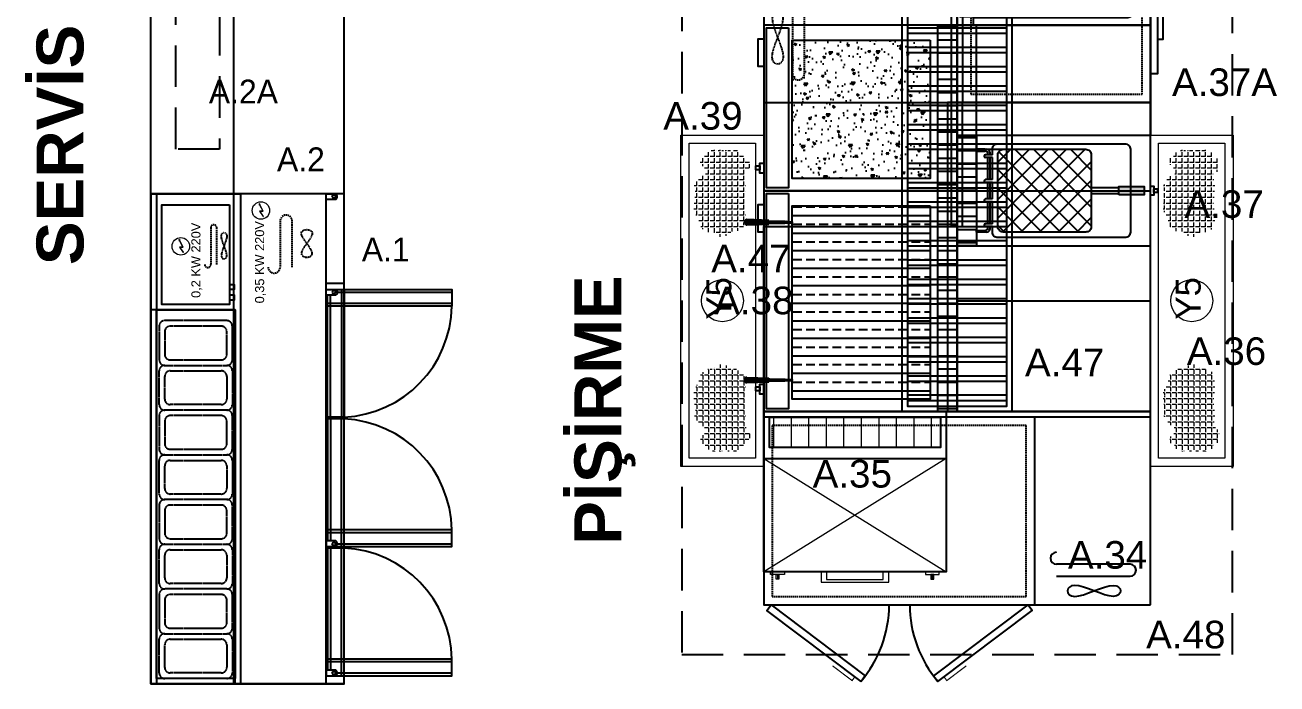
# Model space of a CAD drawing. Header units: millimetres. Extents: x 5004 to 15052, y -6179 to -3495.
# Drawn here: x 5876.5 to 6329.9, y -4523.3 to -4284.7 of the extents above; entities that cross this region are included whole.
import ezdxf

# ---------------------------------------------------------------- set-up
doc = ezdxf.new("R2010")
doc.units = ezdxf.units.MM
doc.linetypes.add('DASHED', pattern=[0.75, 0.5, -0.25])
doc.linetypes.add('HIDDEN', pattern=[0.375, 0.25, -0.125])
for name, color, linetype in [('002 Çizgi', 7, 'Continuous'), ('_AVM PARTNERS RENKLENDIRME', 7, 'Continuous'), ('Kıtc-002 Çizgi', 7, 'Continuous'), ('Kıtc-011 Elk Tes Yazı 001', 1, 'Continuous'), ('Kıtc-014 Elk Tes İşaretler', 1, 'Continuous'), ('S2000-002 Çizgi', 7, 'Continuous')]:
    doc.layers.add(name, color=color, linetype=linetype)
doc.layers.add('GRC-Ekipman', color=4, linetype='Continuous', lineweight=25)
doc.layers.add('GRC-yer ızgarası', color=40, linetype='Continuous', lineweight=15)
doc.styles.get("Standard").update_dxf_attribs({"font": 'arial.ttf'})
doc.styles.add('TAKSİM', font='GOTHIC.TTF', dxfattribs={"height": 20})
pattern_1 = [(0, (6353.2411, 63990.1), (0, 1.375), [1, -0.375]), (90, (6353.2411, 63990.1), (-1.375, 1e-16), [1, -0.375])]

# ---------------------------------------------------------------- blocks, each defined once
blk = doc.blocks.new('G TEKLİ MAKARNA HAŞ.7')
at = {"lineweight": 9}
h = blk.add_hatch(dxfattribs=at)
h.set_pattern_fill('ANGLE', color=251, scale=5)
h.set_pattern_definition(pattern_1)
h.paths.add_polyline_path([(29.1, -29.35), (29.79, -29.29), (30.47, -29.11), (31.1, -28.81), (31.67, -28.41), (32.16, -27.92), (32.43, -27.54), (32.43, -14.35), (33.1, -14.35), (33.1, -13.35), (33.04, -12.66), (32.86, -11.98), (32.56, -11.35), (32.16, -10.78), (31.67, -10.29), (31.1, -9.89), (30.47, -9.59), (29.79, -9.41), (29.1, -9.35), (11.1, -9.35), (10.41, -9.41), (9.73, -9.59), (9.1, -9.89), (8.53, -10.29), (8.04, -10.78), (7.64, -11.35), (7.34, -11.98), (7.16, -12.66), (7.1, -13.35), (7.1, -14.35), (7.67, -14.35), (7.67, -27.4), (8.04, -27.92), (8.53, -28.41), (9.1, -28.81), (9.73, -29.11), (10.41, -29.29), (11.1, -29.35)])
h = blk.add_hatch(dxfattribs=at)
h.set_pattern_fill('ANGLE', color=251, scale=5)
h.set_pattern_definition(pattern_1)
h.paths.add_polyline_path([(11, -30.2), (10.31, -30.26), (9.63, -30.44), (9, -30.74), (8.43, -31.14), (7.94, -31.63), (7.54, -32.2), (7.24, -32.83), (7.06, -33.51), (7, -34.2), (7, -35.2), (7.57, -35.2), (7.57, -48.25), (7.94, -48.77), (8.43, -49.26), (9, -49.66), (9.63, -49.96), (10.31, -50.14), (11, -50.2), (29, -50.2), (29.69, -50.14), (30.37, -49.96), (31, -49.66), (31.57, -49.26), (32.06, -48.77), (32.33, -48.39), (32.33, -35.2), (33, -35.2), (33, -34.2), (32.94, -33.51), (32.76, -32.83), (32.46, -32.2), (32.06, -31.63), (31.57, -31.14), (31, -30.74), (30.37, -30.44), (29.69, -30.26), (29, -30.2)])
for p, q in [((0, -70), (0, 0)), ((0, 0), (40, 0)), ((0, -70), (0, 0)), ((0, 0), (40, 0)), ((40, 0), (40, -70)), ((40, 0), (40, -70)), ((0, -6), (40, -6)), ((2.7, -6), (2.7, -61)), ((37.3, -6), (37.3, -61)), ((6.7, -65), (33.3, -65)), ((40, -70), (0, -70)), ((40, -70), (0, -70))]:
    blk.add_line(p, q)
at = {"color": 251, "lineweight": 9}
for p, q in [((2.82, -5.37), (2.82, -1.15)), ((3.47, -5.37), (3.47, -1.15)), ((6.52, -5.37), (6.52, -1.15)), ((7.17, -5.37), (7.17, -1.15)), ((7.17, -5.37), (7.17, -1.15)), ((10.22, -5.37), (10.22, -1.15)), ((10.87, -5.37), (10.87, -1.15)), ((10.87, -5.37), (10.87, -1.15)), ((13.92, -5.37), (13.92, -1.15)), ((14.57, -5.37), (14.57, -1.15)), ((14.57, -5.37), (14.57, -1.15)), ((17.62, -5.37), (17.62, -1.15)), ((18.27, -5.37), (18.27, -1.15)), ((18.27, -5.37), (18.27, -1.15)), ((21.32, -5.37), (21.32, -1.15)), ((21.97, -5.37), (21.97, -1.15)), ((21.97, -5.37), (21.97, -1.15)), ((25.02, -5.37), (25.02, -1.15)), ((25.67, -5.37), (25.67, -1.15)), ((25.67, -5.37), (25.67, -1.15)), ((28.72, -5.37), (28.72, -1.15)), ((29.37, -5.37), (29.37, -1.15)), ((29.37, -5.37), (29.37, -1.15)), ((32.42, -5.37), (32.42, -1.15)), ((33.07, -5.37), (33.07, -1.15)), ((33.07, -5.37), (33.07, -1.15)), ((36.12, -5.37), (36.12, -1.15)), ((36.77, -5.37), (36.77, -1.15)), ((36.77, -5.37), (36.77, -1.15)), ((33, -8.5), (7, -8.5)), ((5.5, -10), (5.5, -50.17)), ((7.1, -13.35), (7.16, -12.66)), ((7.1, -25.35), (7.1, -13.35)), ((7.16, -12.66), (7.34, -11.98)), ((7.34, -11.98), (7.64, -11.35)), ((7.64, -11.35), (8.04, -10.78)), ((8.04, -10.78), (8.53, -10.29)), ((8.53, -10.29), (9.1, -9.89)), ((9.1, -9.89), (9.73, -9.59)), ((9.73, -9.59), (10.41, -9.41)), ((10.41, -9.41), (11.1, -9.35)), ((11.1, -9.35), (29.1, -9.35)), ((29.1, -9.35), (29.79, -9.41)), ((29.79, -9.41), (30.47, -9.59)), ((30.47, -9.59), (31.1, -9.89)), ((31.1, -9.89), (31.67, -10.29)), ((31.67, -10.29), (32.16, -10.78)), ((32.16, -10.78), (32.56, -11.35)), ((32.56, -11.35), (32.86, -11.98)), ((32.86, -11.98), (33.04, -12.66)), ((33.04, -12.66), (33.1, -13.35)), ((33.1, -13.35), (33.1, -25.35)), ((34.5, -10), (34.5, -50.17)), ((6.3, -28.35), (6.3, -14.35)), ((6.3, -14.35), (7.67, -14.35)), ((7.67, -14.35), (7.67, -28.35)), ((32.43, -28.35), (32.43, -14.35)), ((32.43, -14.35), (33.81, -14.35)), ((33.81, -14.35), (33.81, -28.35)), ((7.16, -26.04), (7.1, -25.35)), ((7.34, -26.72), (7.16, -26.04)), ((7.64, -27.35), (7.34, -26.72)), ((32.86, -26.72), (32.56, -27.35)), ((33.04, -26.04), (32.86, -26.72)), ((33.1, -25.35), (33.04, -26.04)), ((7.67, -28.35), (6.3, -28.35)), ((7.54, -32.2), (7.94, -31.63)), ((8.04, -27.92), (7.64, -27.35)), ((7.94, -31.63), (8.43, -31.14)), ((8.53, -28.41), (8.04, -27.92)), ((8.43, -31.14), (9, -30.74)), ((9.1, -28.81), (8.53, -28.41)), ((9, -30.74), (9.63, -30.44)), ((9.73, -29.11), (9.1, -28.81)), ((9.63, -30.44), (10.31, -30.26)), ((10.41, -29.29), (9.73, -29.11)), ((10.31, -30.26), (11, -30.2)), ((11.1, -29.35), (10.41, -29.29)), ((11, -30.2), (29, -30.2)), ((29.1, -29.35), (11.1, -29.35)), ((29, -30.2), (29.69, -30.26)), ((29.79, -29.29), (29.1, -29.35)), ((29.69, -30.26), (30.37, -30.44)), ((30.47, -29.11), (29.79, -29.29)), ((30.37, -30.44), (31, -30.74)), ((31.1, -28.81), (30.47, -29.11)), ((31, -30.74), (31.57, -31.14)), ((31.67, -28.41), (31.1, -28.81)), ((31.57, -31.14), (32.06, -31.63)), ((32.16, -27.92), (31.67, -28.41)), ((32.06, -31.63), (32.46, -32.2)), ((32.56, -27.35), (32.16, -27.92)), ((33.81, -28.35), (32.43, -28.35)), ((6.2, -49.2), (6.2, -35.2)), ((6.2, -35.2), (7.57, -35.2)), ((7, -34.2), (7.06, -33.51)), ((7, -46.2), (7, -34.2)), ((7.06, -33.51), (7.24, -32.83)), ((7.24, -32.83), (7.54, -32.2)), ((7.57, -35.2), (7.57, -49.2)), ((32.33, -49.2), (32.33, -35.2)), ((32.33, -35.2), (33.71, -35.2)), ((32.46, -32.2), (32.76, -32.83)), ((32.76, -32.83), (32.94, -33.51)), ((32.94, -33.51), (33, -34.2)), ((33, -34.2), (33, -46.2)), ((33.71, -35.2), (33.71, -49.2)), ((7.57, -49.2), (6.2, -49.2)), ((7.06, -46.89), (7, -46.2)), ((7.24, -47.57), (7.06, -46.89)), ((7.54, -48.2), (7.24, -47.57)), ((7.94, -48.77), (7.54, -48.2)), ((8.43, -49.26), (7.94, -48.77)), ((9, -49.66), (8.43, -49.26)), ((9.63, -49.96), (9, -49.66)), ((31, -49.66), (30.37, -49.96)), ((31.57, -49.26), (31, -49.66)), ((32.06, -48.77), (31.57, -49.26)), ((32.46, -48.2), (32.06, -48.77)), ((33.71, -49.2), (32.33, -49.2)), ((32.76, -47.57), (32.46, -48.2)), ((32.94, -46.89), (32.76, -47.57)), ((33, -46.2), (32.94, -46.89)), ((7, -51.67), (33, -51.67)), ((10.31, -50.14), (9.63, -49.96)), ((11, -50.2), (10.31, -50.14)), ((29, -50.2), (11, -50.2)), ((29.69, -50.14), (29, -50.2)), ((30.37, -49.96), (29.69, -50.14))]:
    blk.add_line(p, q, dxfattribs=at)
for centre in [(8.93, -56.32), (13.63, -56.32)]:
    blk.add_circle(centre, 1.6, dxfattribs=at)
for centre, radius, start, end in [((3.15, -1.15), 0.325, 90, 180), ((3.15, -1.15), 0.325, 0, 90), ((6.85, -1.15), 0.325, 90, 180), ((6.85, -1.15), 0.325, 0, 90), ((10.55, -1.15), 0.325, 90, 180), ((10.55, -1.15), 0.325, 0, 90), ((14.25, -1.15), 0.325, 90, 180), ((14.25, -1.15), 0.325, 0, 90), ((17.95, -1.15), 0.325, 90, 180), ((17.95, -1.15), 0.325, 0, 90), ((21.65, -1.15), 0.325, 90, 180), ((21.65, -1.15), 0.325, 0, 90), ((25.35, -1.15), 0.325, 90, 180), ((25.35, -1.15), 0.325, 0, 90), ((29.05, -1.15), 0.325, 90, 180), ((29.05, -1.15), 0.325, 0, 90), ((32.75, -1.15), 0.325, 90, 180), ((32.75, -1.15), 0.325, 0, 90), ((36.45, -1.15), 0.325, 90, 180), ((36.45, -1.15), 0.325, 0, 90), ((3.15, -5.37), 0.325, 180, 270), ((3.15, -5.37), 0.325, 270, 0), ((7, -10), 1.5, 90, 180), ((6.85, -5.37), 0.325, 180, 270), ((6.85, -5.37), 0.325, 270, 0), ((10.55, -5.37), 0.325, 180, 270), ((10.55, -5.37), 0.325, 270, 0), ((14.25, -5.37), 0.325, 180, 270), ((14.25, -5.37), 0.325, 270, 0), ((17.95, -5.37), 0.325, 180, 270), ((17.95, -5.37), 0.325, 270, 0), ((21.65, -5.37), 0.325, 180, 270), ((21.65, -5.37), 0.325, 270, 0), ((25.35, -5.37), 0.325, 180, 270), ((25.35, -5.37), 0.325, 270, 0), ((29.05, -5.37), 0.325, 180, 270), ((29.05, -5.37), 0.325, 270, 0), ((32.75, -5.37), 0.325, 180, 270), ((32.75, -5.37), 0.325, 270, 0), ((33, -10), 1.5, 359.9997, 90), ((36.45, -5.37), 0.325, 180, 270), ((36.45, -5.37), 0.325, 270, 0), ((7, -50.17), 1.5, 180, 270), ((33, -50.17), 1.5, 270, 359.9997)]:
    blk.add_arc(centre, radius, start, end, dxfattribs=at)
for centre, start, end in [((6.7, -61), 180, 270), ((33.3, -61), 270, 0)]:
    blk.add_arc(centre, 4, start, end)
blk = doc.blocks.new('A$C4E3860C5')
at = {"layer": 'Kıtc-014 Elk Tes İşaretler', "linetype": 'Continuous', "lineweight": 0}
for p, q in [((2.9, 3.66), (0.96, 2.3)), ((0.96, 2.3), (1, 2.21)), ((1, 2.21), (2.81, 3.48)), ((2.81, 3.48), (2.9, 2.31)), ((3, 2.49), (2.9, 3.66)), ((2.9, 2.31), (5.24, 3.52)), ((5.18, 3.62), (3, 2.49)), ((5.66, 3.81), (5.09, 3.77)), ((5.09, 3.77), (5.17, 3.64)), ((5.17, 3.64), (5.34, 3.36)), ((5.24, 3.52), (5.19, 3.62)), ((5.34, 3.36), (5.66, 3.81))]:
    blk.add_line(p, q, dxfattribs=at)
blk.add_circle((3.16, 3.16), 3.16, dxfattribs=at)
blk = doc.blocks.new('A$C4C105235')
at = {"layer": 'Kıtc-002 Çizgi'}
for points in [[(2, 3), (2, 6.5), (0, 6.5), (0, 3)], [(0, 6), (0, 0), (46.2, 0), (46.2, 6), (2, 6)], [(0, 5), (0, 1), (46.2, 1), (46.2, 5), (2, 5)]]:
    blk.add_lwpolyline(points, dxfattribs=at)
blk.add_circle((0.93, 3.71), 0.596, dxfattribs=at)
blk.add_arc((1, 3.75), 1.25, 216.8699, 323.1301, dxfattribs=at)
blk = doc.blocks.new('A$C1FF566C6')
at = {"layer": 'Kıtc-002 Çizgi', "color": 254}
for points in [[(6, 45.5), (0, 45.5), (0, 0), (6, 0), (6, 45.5)], [(1, 41.5), (1, 0), (5, 0), (5, 45.5)]]:
    blk.add_lwpolyline(points, dxfattribs=at)
blk = doc.blocks.new('A$C04CB272A')
at = {"layer": 'Kıtc-002 Çizgi'}
for p, q in [((209.98, 107), (32.48, 107)), ((32.48, 45.5), (209.98, 45.5)), ((177.55, 39), (177.55, 45.5))]:
    blk.add_line(p, q, dxfattribs=at)
blk.add_lwpolyline([(209.98, 39), (209.98, 109), (32.48, 109), (32.48, 39)], close=True, dxfattribs=at)
at = {"layer": 'Kıtc-002 Çizgi', "linetype": 'DASHED'}
for points in [[(200.15, 62.19), (183.48, 62.19, -1), (183.48, 66.53)], [(183.48, 57.84), (200.15, 57.84, 1), (200.15, 62.19)]]:
    blk.add_lwpolyline(points, format="xyb", dxfattribs=at)
at = {"layer": 'Kıtc-002 Çizgi', "linetype": 'DASHED', "ltscale": 0.1}
blk.add_lwpolyline([(195.71, 50.53), (194.95, 50.7), (194.06, 51.16), (193.09, 51.8), (192.07, 52.53), (191.05, 53.27), (190.08, 53.91), (189.19, 54.36), (188.43, 54.53), (187.83, 54.36), (187.41, 53.91), (187.15, 53.27), (187.07, 52.53), (187.15, 51.8), (187.41, 51.16), (187.83, 50.7), (188.43, 50.53), (189.19, 50.7), (190.08, 51.16), (191.05, 51.8), (192.07, 52.53), (193.09, 53.27), (194.06, 53.91), (194.95, 54.36), (195.71, 54.53), (196.31, 54.36), (196.73, 53.91), (196.99, 53.27), (197.07, 52.53), (196.99, 51.8), (196.73, 51.16), (196.31, 50.7)], close=True, dxfattribs=at)
at = {"layer": 'Kıtc-002 Çizgi'}
blk.add_lwpolyline([(207.98, 42), (207.98, 45.5), (209.98, 45.5), (209.98, 42)], dxfattribs=at)
blk.add_circle((209.05, 42.72), 0.596, dxfattribs=at)
blk.add_arc((208.98, 42.75), 1.25, 216.8699, 323.1301, dxfattribs=at)
at = {"layer": 'Kıtc-002 Çizgi', "color": 254}
for centre, start, end in [((40.86, 40.86), 270.8691, 357.3948), ((87.66, 40.86), 270.8691, 357.3948), ((169.97, 40.86), 182.6052, 269.1309)]:
    blk.add_arc(centre, 40.86, start, end, dxfattribs=at)
at = {"layer": 'Kıtc-002 Çizgi'}
for name, p in [('A$C4E3860C5', (200.81, 66)), ('A$C4C105235', (35.48, 39)), ('A$C1FF566C6', (35.48, 0)), ('A$C4C105235', (82.28, 39)), ('A$C1FF566C6', (82.28, 0))]:
    blk.add_blockref(name, p, dxfattribs=at)
at = {"layer": 'Kıtc-002 Çizgi', "xscale": -1}
for name, p in [('A$C4C105235', (175.35, 39)), ('A$C1FF566C6', (175.35, 0))]:
    blk.add_blockref(name, p, dxfattribs=at)
at = {"layer": 'Kıtc-011 Elk Tes Yazı 001', "insert": (170.34, 71.28), "char_height": 3.3081, "attachment_point": 1}
blk.add_mtext_dynamic_manual_height_columns('{\\f@Arial Unicode MS|b0|i0|c162|p34;0,35 KW 220V }', width=30.2799, gutter_width=50, heights=[0], dxfattribs=at)
blk = doc.blocks.new('SalamanderG.66-50')
at = {"lineweight": 9}
h = blk.add_hatch(dxfattribs=at)
h.set_pattern_fill('ANSI31', color=251, scale=2, angle=45, style=0)
h.set_pattern_definition([(90, (-113537.0805, 6727.35), (-6.35, 1e-15), [])])
h.paths.add_polyline_path([(-2, -13), (-2, -2), (-64, -2), (-64, -13)])
at = {"color": 251, "lineweight": 9}
for p, q in [((-66, -17), (0, -58)), ((0, -17), (-66, -58))]:
    blk.add_line(p, q, dxfattribs=at)
for points in [[(-66, 0), (0, 0), (0, -58), (-66, -58)], [(-66, -17), (0, -17), (0, -58), (-66, -58)]]:
    blk.add_lwpolyline(points, close=True)
at = {"color": 251}
blk.add_lwpolyline([(-64, -2), (-2, -2), (-2, -13), (-64, -13)], close=True, dxfattribs=at)
at = {"color": 251, "lineweight": 9}
for points in [[(-58.53, -59), (-63.53, -59), (-63.53, -58), (-58.53, -58)], [(-45.25, -61.81), (-20.75, -61.81), (-20.75, -58), (-45.25, -58)], [(-43.25, -60.81), (-22.75, -60.81), (-22.75, -58), (-43.25, -58)], [(-7.47, -59), (-2.47, -59), (-2.47, -58), (-7.47, -58)], [(-60.53, -60.67), (-61.53, -60.67), (-61.53, -59), (-60.53, -59)], [(-5.47, -60.67), (-4.47, -60.67), (-4.47, -59), (-5.47, -59)]]:
    blk.add_lwpolyline(points, close=True, dxfattribs=at)
for points in [[(-61.03, -59), (-61.03, -60.67)], [(-4.97, -59), (-4.97, -60.67)]]:
    blk.add_lwpolyline(points, dxfattribs=at)
blk = doc.blocks.new('TAVA RAFI 240')
at = {"color": 251}
for p, q in [((116858.24, -10704.9), (116858.24, -10740.9)), ((116860.24, -10704.9), (116860.24, -10740.9)), ((116865.24, -10704.9), (116865.24, -10740.9)), ((116867.24, -10704.9), (116867.24, -10740.9)), ((116872.24, -10704.9), (116872.24, -10740.9)), ((116874.24, -10704.9), (116874.24, -10740.9)), ((116879.24, -10704.9), (116879.24, -10740.9)), ((116881.24, -10704.9), (116881.24, -10740.9)), ((116886.24, -10704.9), (116886.24, -10740.9)), ((116888.24, -10704.9), (116888.24, -10740.9)), ((116893.24, -10704.9), (116893.24, -10740.9)), ((116895.24, -10704.9), (116895.24, -10740.9)), ((116900.24, -10704.9), (116900.24, -10740.9)), ((116902.24, -10704.9), (116902.24, -10740.9)), ((116907.24, -10704.9), (116907.24, -10740.9)), ((116909.24, -10704.9), (116909.24, -10740.9)), ((116914.24, -10704.9), (116914.24, -10740.9)), ((116916.24, -10704.9), (116916.24, -10740.9)), ((116921.24, -10704.9), (116921.24, -10740.9)), ((116923.24, -10704.9), (116923.24, -10740.9)), ((116928.24, -10704.9), (116928.24, -10740.9)), ((116930.24, -10704.9), (116930.24, -10740.9)), ((116935.24, -10704.9), (116935.24, -10740.9)), ((116937.24, -10704.9), (116937.24, -10740.9)), ((116942.24, -10704.9), (116942.24, -10740.9)), ((116944.24, -10704.9), (116944.24, -10740.9)), ((116949.24, -10704.9), (116949.24, -10740.9)), ((116951.24, -10704.9), (116951.24, -10740.9)), ((116956.24, -10704.9), (116956.24, -10740.9)), ((116958.24, -10704.9), (116958.24, -10740.9)), ((116963.24, -10704.9), (116963.24, -10740.9)), ((116965.24, -10704.9), (116965.24, -10740.9)), ((116970.24, -10704.9), (116970.24, -10740.9)), ((116972.24, -10704.9), (116972.24, -10740.9)), ((116977.24, -10704.9), (116977.24, -10740.9)), ((116979.24, -10704.9), (116979.24, -10740.9)), ((116984.24, -10704.9), (116984.24, -10740.9)), ((116986.24, -10704.9), (116986.24, -10740.9)), ((116991.24, -10704.9), (116991.24, -10740.9)), ((116993.24, -10704.9), (116993.24, -10740.9)), ((116998.24, -10704.9), (116998.24, -10740.9)), ((117000.24, -10704.9), (117000.24, -10740.9)), ((117005.24, -10704.9), (117005.24, -10740.9)), ((117007.24, -10704.9), (117007.24, -10740.9)), ((117012.24, -10704.9), (117012.24, -10740.9)), ((117014.24, -10704.9), (117014.24, -10740.9)), ((117019.24, -10704.9), (117019.24, -10740.9)), ((117021.24, -10704.9), (117021.24, -10740.9)), ((117026.24, -10704.9), (117026.24, -10740.9)), ((117028.24, -10704.9), (117028.24, -10740.9)), ((117033.24, -10704.9), (117033.24, -10740.9)), ((117035.24, -10704.9), (117035.24, -10740.9)), ((117040.24, -10704.9), (117040.24, -10740.9)), ((117042.24, -10704.9), (117042.24, -10740.9)), ((117047.24, -10704.9), (117047.24, -10740.9)), ((117049.24, -10704.9), (117049.24, -10740.9)), ((117054.24, -10704.9), (117054.24, -10740.9)), ((117056.24, -10704.9), (117056.24, -10740.9)), ((117061.24, -10704.9), (117061.24, -10740.9)), ((117063.24, -10704.9), (117063.24, -10740.9)), ((117068.24, -10704.9), (117068.24, -10740.9)), ((117070.24, -10704.9), (117070.24, -10740.9)), ((117075.24, -10704.9), (117075.24, -10740.9)), ((117077.24, -10704.9), (117077.24, -10740.9)), ((117082.24, -10704.9), (117082.24, -10740.9)), ((117084.24, -10704.9), (117084.24, -10740.9)), ((117089.24, -10704.9), (117089.24, -10740.9)), ((117091.24, -10704.9), (117091.24, -10740.9)), ((117096.24, -10704.9), (117096.24, -10740.9)), ((117098.24, -10704.9), (117098.24, -10740.9)), ((117103.24, -10704.9), (117103.24, -10740.9)), ((117105.24, -10704.9), (117105.24, -10740.9)), ((117110.24, -10704.9), (117110.24, -10740.9)), ((117112.24, -10704.9), (117112.24, -10740.9)), ((117117.24, -10704.9), (117117.24, -10740.9)), ((117119.24, -10704.9), (117119.24, -10740.9)), ((117124.24, -10704.9), (117124.24, -10740.9)), ((117126.24, -10704.9), (117126.24, -10740.9)), ((117131.24, -10704.9), (117131.24, -10740.9)), ((117133.24, -10704.9), (117133.24, -10740.9)), ((117138.24, -10704.9), (117138.24, -10740.9)), ((117140.24, -10704.9), (117140.24, -10740.9)), ((117145.24, -10704.9), (117145.24, -10740.9)), ((117147.24, -10704.9), (117147.24, -10740.9))]:
    blk.add_line(p, q, dxfattribs=at)
at = {"color": 4}
blk.add_line((117152.24, -10704.9), (117147.24, -10704.9), dxfattribs=at)
blk.add_lwpolyline([(117154.24, -10722.9), (117154.24, -10702.9), (116854.24, -10702.9), (116854.24, -10742.9), (117154.24, -10742.9), (117154.24, -10722.9)], dxfattribs=at)
blk.add_lwpolyline([(117152.24, -10722.9), (117152.24, -10704.9), (116856.24, -10704.9), (116856.24, -10740.9), (117152.24, -10740.9)], close=True, dxfattribs=at)
blk = doc.blocks.new('A$C3D043C48')
at = {"layer": 'S2000-002 Çizgi'}
h = blk.add_hatch(dxfattribs=at)
h.set_pattern_fill('ANSI31', color=256, scale=1.5, angle=45, style=0)
h.set_pattern_definition([(90, (-3458.603, -4993.7387), (-4.7625, 9e-16), [])])
h.paths.add_polyline_path([(0, 72.62), (0, 65.62), (40, 65.62), (40, 72.62)])
h = blk.add_hatch(color=256, dxfattribs=at)
h.paths.add_polyline_path([(35, 61.8), (35, 62.44), (35, 65.62), (34.36, 65.62), (34.36, 62.44, -0.414214), (33.36, 61.44), (33, 61.44), (33, 60.8), (34, 60.8, 0.414214)])
h.paths.add_polyline_path([(32, 61.44), (24, 61.44), (24, 60.8), (32, 60.8)])
h.paths.add_polyline_path([(23, 61.44), (17, 61.44), (17, 60.8), (23, 60.8)])
h.paths.add_polyline_path([(16, 61.44), (8, 61.44), (8, 60.8), (16, 60.8)])
h.paths.add_polyline_path([(5.64, 62.44), (5.64, 65.62), (5, 65.62), (5, 61.8, 0.414214), (6, 60.8), (6.64, 60.8), (7, 60.8), (7, 61.44), (6.64, 61.44, -0.414214)])
h = blk.add_hatch(dxfattribs=at)
h.set_pattern_fill('ANSI37', color=256, scale=1.5, style=0)
h.set_pattern_definition([(45, (-3527.4763, -4981.5224), (-3.367596, 3.367596), []), (135, (-3527.4763, -4981.5224), (-3.367596, -3.367596), [])])
h.paths.add_polyline_path([(35, 55.84, 0.414214), (33, 57.84), (7, 57.84, 0.414214), (5, 55.84), (5, 26.01, 0.414214), (7, 24.01), (33, 24.01, 0.414214), (35, 26.01)])
blk.add_hatch(color=256, dxfattribs=at).paths.add_polyline_path([(18.49, 14.01), (21.51, 14.01), (21.51, 4.84), (18.49, 4.84)])
for p, q in [((5, 65.62), (5.64, 65.62)), ((5, 61.8), (5, 65.62)), ((5.64, 65.62), (5.64, 62.44)), ((35, 65.62), (34.36, 65.62)), ((34.36, 65.62), (34.36, 62.44)), ((35, 62.44), (35, 65.62)), ((6.64, 60.8), (6, 60.8)), ((6.64, 61.44), (7, 61.44)), ((7, 60.8), (6.64, 60.8)), ((7, 59.84), (7, 62.32)), ((8, 59.84), (8, 62.32)), ((8, 61.44), (16, 61.44)), ((16, 60.8), (8, 60.8)), ((16, 59.84), (16, 62.32)), ((17, 59.84), (17, 62.32)), ((17, 61.44), (23, 61.44)), ((23, 60.8), (17, 60.8)), ((23, 59.84), (23, 62.32)), ((24, 59.84), (24, 62.32)), ((24, 61.44), (32, 61.44)), ((32, 60.8), (24, 60.8)), ((32, 59.84), (32, 62.32)), ((33, 59.84), (33, 62.32)), ((33, 61.44), (33.36, 61.44)), ((34, 60.8), (33, 60.8)), ((35, 62.44), (35, 61.8))]:
    blk.add_line(p, q, dxfattribs=at)
for points in [[(0, 2.62), (40, 2.62), (40, 72.62), (0, 72.62)], [(0, 72.62), (40, 72.62), (40, 65.62), (0, 65.62)], [(19, 24.01), (19, 14.01), (21, 14.01), (21, 24.01)], [(18.49, 14.01), (21.51, 14.01), (21.51, 4.84), (18.49, 4.84)], [(18.36, 2.62), (21.64, 2.62), (21.64, 1.31), (18.36, 1.31)], [(19.34, 1.31), (20.66, 1.31), (20.66, 0), (19.34, 0)]]:
    blk.add_lwpolyline(points, close=True, dxfattribs=at)
for points in [[(29, 9.84), (5, 9.84, -0.414214), (3, 11.84), (3, 57.84, -0.414214), (5, 59.84), (7, 59.84)], [(33, 59.84), (35, 59.84, -0.414214), (37, 57.84), (37, 11.84, -0.414214), (35, 9.84), (29, 9.84)]]:
    blk.add_lwpolyline(points, format="xyb", dxfattribs=at)
for points in [[(8, 59.84), (16, 59.84)], [(17, 59.84), (23, 59.84)], [(24, 59.84), (32, 59.84)]]:
    blk.add_lwpolyline(points, dxfattribs=at)
blk.add_lwpolyline([(7, 57.84), (33, 57.84, -0.414214), (35, 55.84), (35, 26.01, -0.414214), (33, 24.01), (7, 24.01, -0.414214), (5, 26.01), (5, 55.84, -0.414214)], format="xyb", close=True, dxfattribs=at)
for centre, radius, start, end in [((6, 61.8), 1, 180, 270), ((6.64, 62.44), 1, 180, 270), ((7.5, 62.32), 0.5, 0, 180), ((16.5, 62.32), 0.5, 0, 180), ((23.5, 62.32), 0.5, 0, 180), ((32.5, 62.32), 0.5, 0, 180), ((33.36, 62.44), 1, 270, 0), ((34, 61.8), 1, 270, 0)]:
    blk.add_arc(centre, radius, start, end, dxfattribs=at)
blk = doc.blocks.new('A$C133D40E0')
at = {"layer": 'S2000-002 Çizgi'}
h = blk.add_hatch(dxfattribs=at)
h.set_pattern_fill('ANSI31', color=256, scale=1.5, angle=45, style=0)
h.set_pattern_definition([(90, (-3291.7327, -4973.714), (-4.7625, 9e-16), [])])
h.paths.add_polyline_path([(80, 69.9), (80, 76.9), (0, 76.9), (0, 69.9)])
h = blk.add_hatch(dxfattribs=at)
h.set_pattern_fill('ANSI33', color=256, angle=45, style=0)
h.set_pattern_definition([(90, (-3291.733, -4973.714), (-6.35, 1e-15), []), (90, (-3288.558, -4970.539), (-6.35, 1e-15), [3.175, -1.5875])])
h.paths.add_polyline_path([(5.53, 67.19), (5.53, 17.19), (75.53, 17.19), (75.53, 67.19)])
h = blk.add_hatch(dxfattribs=at)
h.set_pattern_fill('ANSI32', color=256, style=0)
h.set_pattern_definition([(45, (-4249.5, -7757.06715), (-0.265165043, 0.265165043), []), (45, (-4249.32323, -7757.06715), (-0.265165043, 0.265165043), [])])
h.paths.add_polyline_path([(12.1, 7.9), (10.72, 7.9), (10.69, 6.9), (12.14, 6.9)])
h.paths.add_polyline_path([(12.07, 8.72), (11.76, 8.72), (11.76, 14.52), (11.68, 15.9), (11.15, 15.9), (11.07, 14.52), (11.07, 8.72), (10.75, 8.72), (10.72, 7.9), (12.1, 7.9)])
h.paths.add_polyline_path([(12.2, 4.9), (10.62, 4.9), (10.48, 0.76, 0.437405), (11.18, 0), (11.64, 0, 0.437405), (12.35, 0.76)])
h.paths.add_polyline_path([(12.14, 6.9), (10.69, 6.9), (10.62, 4.9), (12.2, 4.9)])
h.paths.add_polyline_path([(11.6, 17.19), (11.23, 17.19), (11.15, 15.9), (11.68, 15.9)])
h = blk.add_hatch(dxfattribs=at)
h.set_pattern_fill('ANSI32', color=256, style=0)
h.set_pattern_definition([(135, (4329.5, -7757.06715), (0.265165043, 0.265165043), []), (135, (4329.32322, -7757.06715), (0.265165043, 0.265165043), [])])
h.paths.add_polyline_path([(67.9, 7.9), (69.28, 7.9), (69.31, 6.9), (67.86, 6.9)])
h.paths.add_polyline_path([(67.93, 8.72), (68.24, 8.72), (68.24, 14.52), (68.32, 15.9), (68.85, 15.9), (68.93, 14.52), (68.93, 8.72), (69.25, 8.72), (69.28, 7.9), (67.9, 7.9)])
h.paths.add_polyline_path([(67.8, 4.9), (69.38, 4.9), (69.52, 0.76, -0.437405), (68.82, 0), (68.36, 0, -0.437405), (67.65, 0.76)])
h.paths.add_polyline_path([(67.86, 6.9), (69.31, 6.9), (69.38, 4.9), (67.8, 4.9)])
h.paths.add_polyline_path([(68.4, 17.19), (68.77, 17.19), (68.85, 15.9), (68.32, 15.9)])
for p, q in [((11.07, 14.52), (11.23, 17.19)), ((11.07, 8.72), (11.07, 14.52)), ((11.23, 17.19), (11.6, 17.19)), ((11.6, 17.19), (11.23, 17.19)), ((11.76, 14.52), (11.6, 17.19)), ((11.76, 8.72), (11.76, 14.52)), ((68.24, 14.52), (68.4, 17.19)), ((68.24, 8.72), (68.24, 14.52)), ((68.77, 17.19), (68.4, 17.19)), ((68.4, 17.19), (68.77, 17.19)), ((68.93, 14.52), (68.77, 17.19)), ((68.93, 8.72), (68.93, 14.52)), ((10.48, 0.76), (10.75, 8.72)), ((10.75, 8.72), (10.48, 0.76)), ((10.75, 8.72), (11.07, 8.72)), ((11.07, 8.72), (10.75, 8.72)), ((12.07, 8.72), (11.76, 8.72)), ((12.35, 0.76), (12.07, 8.72)), ((67.65, 0.76), (67.93, 8.72)), ((67.93, 8.72), (68.24, 8.72)), ((69.25, 8.72), (68.93, 8.72)), ((68.93, 8.72), (69.25, 8.72)), ((69.52, 0.76), (69.25, 8.72)), ((69.25, 8.72), (69.52, 0.76)), ((11.64, 0), (11.18, 0)), ((11.18, 0), (11.64, 0)), ((68.36, 0), (68.82, 0)), ((68.82, 0), (68.36, 0))]:
    blk.add_line(p, q, dxfattribs=at)
for points in [[(0, 6.9), (80, 6.9), (80, 76.9), (0, 76.9)], [(0, 76.9), (80, 76.9), (80, 69.9), (0, 69.9)], [(5.53, 67.19), (75.53, 67.19), (75.53, 17.19), (5.53, 17.19)], [(1, 15.9), (79, 15.9), (79, 7.9), (1, 7.9)], [(5, 6.9), (15, 6.9), (15, 4.9), (5, 4.9)], [(70.06, 6.9), (73.7, 6.9), (73.7, 5.44), (70.06, 5.44)], [(71.02, 5.44), (72.48, 5.44), (72.48, 3.98), (71.02, 3.98)]]:
    blk.add_lwpolyline(points, close=True, dxfattribs=at)
for centre, start, end in [((11.18, 0.71), 175.5008, 270), ((11.18, 0.71), 175.5008, 270), ((11.64, 0.71), 270, 4.4992), ((68.36, 0.71), 175.5008, 270), ((68.82, 0.71), 270, 4.4992), ((68.82, 0.71), 270, 4.4992)]:
    blk.add_arc(centre, 0.706, start, end, dxfattribs=at)
blk = doc.blocks.new('143-70')
at = {"layer": '002 Çizgi', "color": 7}
for p, q in [((40.9, -75.32), (40.9, 64.68)), ((-22.07, -45.32), (-22.81, -45.49)), ((-21.34, -45.49), (-22.07, -45.32)), ((-16.77, -41.32), (-16.77, -67.99)), ((-12.42, -67.99), (-12.42, -41.32)), ((-23.9, -46.79), (-24.08, -47.94)), ((-24.08, -47.94), (-23.9, -49.39)), ((-23.45, -45.98), (-23.9, -46.79)), ((-23.9, -49.39), (-23.45, -51.1)), ((-22.81, -45.49), (-23.45, -45.98)), ((-20.7, -45.98), (-21.34, -45.49)), ((-20.24, -46.79), (-20.7, -45.98)), ((-20.7, -51.1), (-20.24, -49.39)), ((-20.07, -47.94), (-20.24, -46.79)), ((-20.24, -49.39), (-20.07, -47.94)), ((-23.45, -51.1), (-22.81, -52.96)), ((-22.81, -52.96), (-22.07, -54.91)), ((-22.07, -54.91), (-21.34, -52.96)), ((-21.34, -52.96), (-20.7, -51.1)), ((-23.9, -60.42), (-23.45, -58.72)), ((-23.45, -58.72), (-22.81, -56.86)), ((-22.81, -56.86), (-22.07, -54.91)), ((-22.07, -54.91), (-21.34, -56.86)), ((-21.34, -56.86), (-20.7, -58.72)), ((-20.7, -58.72), (-20.24, -60.42)), ((-24.08, -61.88), (-23.9, -60.42)), ((-23.9, -63.02), (-24.08, -61.88)), ((-23.45, -63.84), (-23.9, -63.02)), ((-20.24, -63.02), (-20.7, -63.84)), ((-20.24, -60.42), (-20.07, -61.88)), ((-20.07, -61.88), (-20.24, -63.02)), ((-22.81, -64.33), (-23.45, -63.84)), ((-22.07, -64.49), (-22.81, -64.33)), ((-21.34, -64.33), (-22.07, -64.49)), ((-20.7, -63.84), (-21.34, -64.33))]:
    blk.add_line(p, q, dxfattribs=at)
for points in [[(-54.92, 29.47), (-29.15, 63.59), (-27.1, 62.04), (-52.87, 27.93)], [(-27.1, -75.32), (42.9, -75.32), (42.9, 64.68), (-27.1, 64.68)], [(-54.92, 1.64), (-29.15, -32.47), (-27.1, -30.92), (-52.87, 3.19)]]:
    blk.add_lwpolyline(points, close=True, dxfattribs=at)
at = {"layer": '002 Çizgi', "color": 7, "linetype": 'DASHED'}
blk.add_lwpolyline([(37.9, -30.32), (37.9, 61.68), (-24.1, 61.68), (-24.1, -30.32)], close=True, dxfattribs=at)
at = {"layer": '002 Çizgi', "color": 7, "const_width": 0.427}
for points in [[(-53.22, 31.72), (-54.54, 32.72), (-50.28, 38.35), (-49.19, 39.79)], [(-53.22, -0.6), (-54.54, -1.6), (-50.28, -7.23), (-49.19, -8.68)]]:
    blk.add_lwpolyline(points, dxfattribs=at)
at = {"layer": '002 Çizgi', "color": 7}
blk.add_lwpolyline([(40.9, -33.32), (-27.1, -33.32)], dxfattribs=at)
for centre, radius, start, end in [((-27.1, 62.04), 42.75, 229.4908, 270), ((-27.1, -30.92), 42.75, 90, 130.5092), ((-10.25, -41.32), 2.17, 0, 180), ((-14.59, -67.99), 2.17, 180, 0)]:
    blk.add_arc(centre, radius, start, end, dxfattribs=at)
blk = doc.blocks.new('A$C6FD374C4')
at = {"layer": 'S2000-002 Çizgi'}
h = blk.add_hatch(dxfattribs=at)
h.set_pattern_fill('ANSI31', color=256, scale=1.5, angle=45, style=0)
h.set_pattern_definition([(90, (-4825.414, -5279.878), (-4.7625, 9e-16), [])])
h.paths.add_polyline_path([(60, 65.92), (60, 72.92), (0, 72.92), (0, 65.92)])
h = blk.add_hatch(dxfattribs=at)
h.set_pattern_fill('AR-CONC', color=256, scale=0.05, angle=45, style=0)
h.set_pattern_definition([(95, (-2766.7265, -4986.208), (7.004733, 5.877669), [0.9525, -10.4775]), (40, (-2766.726, -4986.208), (-8.000894, 5.50885), [0.762, -8.382]), (145.451, (-2766.143, -4985.718), (-0.996108, 11.386512), [0.8095, -8.9045]), (91.1842, (-2768.523, -4984.412), (11.070512, 8.09767), [1.42875, -15.71625]), (141.6356, (-2767.6, -4983.737), (-0.354307, 17.141322), [1.21425, -13.35675]), (36.184, (-2768.523, -4984.412), (-0.35428, 17.14132), [1.143, -12.573]), (66, (-2767.1755, -4983.963), (8.976028, 1.744763), [0.9525, -10.4775]), (11, (-2767.1755, -4983.963), (-4.326996, 8.69706), [0.762, -8.382]), (116.4514, (-2766.4275, -4983.817), (4.649002, 10.441823), [0.8095, -8.9045]), (82.5, (-2766.7265, -4986.2078), (-2.8802735, 3.0986707), [0, -8.2804, 0, -8.509, 0, -8.41375]), (52.5, (-2766.7265, -4986.208), (-1.1794864, 5.90435), [0, -4.8514, 0, -8.0899, 0, -3.20675]), (12.5, (-2768.729, -4988.2104), (4.9963932, 4.5913098), [0, -3.175, 0, -9.906, 0, -13.1445]), (2.5, (-2769.627, -4989.1084), (4.338195, 6.1361196), [0, -4.1275, 0, -6.5786, 0, -9.3345])])
h.paths.add_polyline_path([(55.53, 13.21), (55.53, 63.21), (5.53, 63.21), (5.53, 13.21)])
for points in [[(0, 2.92), (60, 2.92), (60, 72.92), (0, 72.92)], [(0, 72.92), (60, 72.92), (60, 65.92), (0, 65.92)], [(5.53, 63.21), (55.53, 63.21), (55.53, 13.21), (5.53, 13.21)], [(1, 11.92), (59, 11.92), (59, 3.92), (1, 3.92)], [(5, 2.92), (15, 2.92), (15, 0.92), (5, 0.92)], [(50.06, 2.92), (53.7, 2.92), (53.7, 1.46), (50.06, 1.46)], [(51.02, 1.46), (52.48, 1.46), (52.48, 0), (51.02, 0)]]:
    blk.add_lwpolyline(points, close=True, dxfattribs=at)
blk = doc.blocks.new('A$C29431E44')
at = {"layer": 'Kıtc-014 Elk Tes İşaretler', "linetype": 'Continuous', "lineweight": 0}
for p, q in [((2.9, 3.66), (0.96, 2.3)), ((0.96, 2.3), (1, 2.21)), ((1, 2.21), (2.81, 3.48)), ((2.81, 3.48), (2.9, 2.31)), ((3, 2.49), (2.9, 3.66)), ((2.9, 2.31), (5.24, 3.52)), ((5.18, 3.62), (3, 2.49)), ((5.66, 3.81), (5.09, 3.77)), ((5.09, 3.77), (5.17, 3.64)), ((5.17, 3.64), (5.34, 3.36)), ((5.24, 3.52), (5.19, 3.62)), ((5.34, 3.36), (5.66, 3.81))]:
    blk.add_line(p, q, dxfattribs=at)
blk.add_circle((3.16, 3.16), 3.16, dxfattribs=at)
blk = doc.blocks.new('A$C1A153461')
at = {"layer": 'Kıtc-002 Çizgi'}
for points in [[(177.5, 0), (0, 0), (0, 32.5), (177.5, 32.5)], [(135.5, 32.5), (0, 32.5), (0, 2), (135.5, 2)], [(135.5, 2), (2, 2), (2, 30.5), (135.5, 30.5)], [(173.5, 4), (137.5, 4), (137.5, 28.5), (173.5, 28.5)], [(140.78, 4), (139.14, 4), (139.14, 2.23), (140.78, 2.23)], [(144.6, 4), (142.96, 4), (142.96, 2.23), (144.6, 2.23)]]:
    blk.add_lwpolyline(points, close=True, dxfattribs=at)
at = {"layer": 'Kıtc-002 Çizgi', "color": 254, "linetype": 'HIDDEN'}
for points in [[(4, 29.5), (16.2, 29.5, -0.414214), (18.2, 27.5), (18.2, 5, -0.414214), (16.2, 3), (4, 3, -0.414214), (2, 5), (2, 27.5, -0.414214)], [(6, 27.5), (14.2, 27.5, -0.414214), (16.2, 25.5), (16.2, 7, -0.414214), (14.2, 5), (6, 5, -0.414214), (4, 7), (4, 25.5, -0.414214)], [(32.4, 29.5), (20.2, 29.5, 0.414214), (18.2, 27.5), (18.2, 5, 0.414214), (20.2, 3), (32.4, 3, 0.414214), (34.4, 5), (34.4, 27.5, 0.414214)], [(30.4, 27.5), (22.2, 27.5, 0.414214), (20.2, 25.5), (20.2, 7, 0.414214), (22.2, 5), (30.4, 5, 0.414214), (32.4, 7), (32.4, 25.5, 0.414214)], [(36.4, 29.5), (48.6, 29.5, -0.414214), (50.6, 27.5), (50.6, 5, -0.414214), (48.6, 3), (36.4, 3, -0.414214), (34.4, 5), (34.4, 27.5, -0.414214)], [(38.4, 27.5), (46.6, 27.5, -0.414214), (48.6, 25.5), (48.6, 7, -0.414214), (46.6, 5), (38.4, 5, -0.414214), (36.4, 7), (36.4, 25.5, -0.414214)], [(64.8, 29.5), (52.6, 29.5, 0.414214), (50.6, 27.5), (50.6, 5, 0.414214), (52.6, 3), (64.8, 3, 0.414214), (66.8, 5), (66.8, 27.5, 0.414214)], [(62.8, 27.5), (54.6, 27.5, 0.414214), (52.6, 25.5), (52.6, 7, 0.414214), (54.6, 5), (62.8, 5, 0.414214), (64.8, 7), (64.8, 25.5, 0.414214)], [(68.8, 29.5), (81, 29.5, -0.414214), (83, 27.5), (83, 5, -0.414214), (81, 3), (68.8, 3, -0.414214), (66.8, 5), (66.8, 27.5, -0.414214)], [(70.8, 27.5), (79, 27.5, -0.414214), (81, 25.5), (81, 7, -0.414214), (79, 5), (70.8, 5, -0.414214), (68.8, 7), (68.8, 25.5, -0.414214)], [(97.2, 29.5), (85, 29.5, 0.414214), (83, 27.5), (83, 5, 0.414214), (85, 3), (97.2, 3, 0.414214), (99.2, 5), (99.2, 27.5, 0.414214)], [(95.2, 27.5), (87, 27.5, 0.414214), (85, 25.5), (85, 7, 0.414214), (87, 5), (95.2, 5, 0.414214), (97.2, 7), (97.2, 25.5, 0.414214)], [(101.2, 29.5), (113.4, 29.5, -0.414214), (115.4, 27.5), (115.4, 5, -0.414214), (113.4, 3), (101.2, 3, -0.414214), (99.2, 5), (99.2, 27.5, -0.414214)], [(103.2, 27.5), (111.4, 27.5, -0.414214), (113.4, 25.5), (113.4, 7, -0.414214), (111.4, 5), (103.2, 5, -0.414214), (101.2, 7), (101.2, 25.5, -0.414214)], [(129.6, 29.5), (117.4, 29.5, 0.414214), (115.4, 27.5), (115.4, 5, 0.414214), (117.4, 3), (129.6, 3, 0.414214), (131.6, 5), (131.6, 27.5, 0.414214)], [(127.6, 27.5), (119.4, 27.5, 0.414214), (117.4, 25.5), (117.4, 7, 0.414214), (119.4, 5), (127.6, 5, 0.414214), (129.6, 7), (129.6, 25.5, 0.414214)]]:
    blk.add_lwpolyline(points, format="xyb", close=True, dxfattribs=at)
at = {"layer": 'Kıtc-002 Çizgi', "linetype": 'DASHED'}
for points in [[(165.27, 10.82), (151.93, 10.82, -1), (151.93, 12.99)], [(151.93, 8.65), (165.27, 8.65, 1), (165.27, 10.82)]]:
    blk.add_lwpolyline(points, format="xyb", dxfattribs=at)
at = {"layer": 'Kıtc-002 Çizgi', "linetype": 'DASHED', "ltscale": 0.1}
blk.add_lwpolyline([(162.22, 4.99), (161.49, 5.08), (160.64, 5.31), (159.7, 5.63), (158.73, 6), (157.76, 6.36), (156.82, 6.68), (155.97, 6.91), (155.24, 7), (154.67, 6.91), (154.26, 6.68), (154.02, 6.36), (153.94, 6), (154.02, 5.63), (154.26, 5.31), (154.67, 5.08), (155.24, 4.99), (155.97, 5.08), (156.82, 5.31), (157.76, 5.63), (158.73, 6), (159.7, 6.36), (160.64, 6.68), (161.49, 6.91), (162.22, 7), (162.79, 6.91), (163.2, 6.68), (163.44, 6.36), (163.52, 6), (163.44, 5.63), (163.2, 5.31), (162.79, 5.08)], close=True, dxfattribs=at)
at = {"layer": 'Kıtc-014 Elk Tes İşaretler'}
blk.add_blockref('A$C29431E44', (155.35, 18.51), dxfattribs=at)
at = {"layer": 'Kıtc-011 Elk Tes Yazı 001', "insert": (139.84, 17.85), "char_height": 3.3081, "attachment_point": 1}
blk.add_mtext_dynamic_manual_height_columns('{\\f@Arial Unicode MS|b0|i0|c162|p34;0,2 KW 220V }', width=27.5245, gutter_width=50, heights=[0], dxfattribs=at)
blk = doc.blocks.new('A$C469D6A64')
at = {"layer": 'S2000-002 Çizgi'}
blk.add_line((188, 72.6), (0, 72.6), dxfattribs=at)
for points in [[(188, 4.6), (188, 74.6), (0, 74.6), (0, 4.6)], [(49.95, 1.96), (10.35, 1.96), (10.35, 4.6), (49.95, 4.6)], [(91.21, 1.96), (51.61, 1.96), (51.61, 4.6), (91.21, 4.6)], [(133.84, 1.96), (94.24, 1.96), (94.24, 4.6), (133.84, 4.6)], [(37.82, 1.96), (22.87, 1.96), (22.87, 0), (37.82, 0)], [(79.08, 1.96), (64.14, 1.96), (64.14, 0), (79.08, 0)], [(121.71, 1.96), (106.77, 1.96), (106.77, 0), (121.71, 0)]]:
    blk.add_lwpolyline(points, close=True, dxfattribs=at)
at = {"layer": 'S2000-002 Çizgi', "linetype": 'DASHED'}
blk.add_lwpolyline([(143, 72.6), (143, 4.6)], dxfattribs=at)
blk.add_lwpolyline([(140, 69.6), (3, 69.6), (3, 7.6), (140, 7.6)], close=True, dxfattribs=at)
for points in [[(177.67, 19.28), (151, 19.28, -1), (151, 23.63)], [(151, 14.93), (177.67, 14.93, 1), (177.67, 19.28)]]:
    blk.add_lwpolyline(points, format="xyb", dxfattribs=at)
at = {"layer": 'S2000-002 Çizgi', "linetype": 'DASHED', "ltscale": 0.1}
blk.add_lwpolyline([(171.56, 7.62), (170.1, 7.8), (168.4, 8.25), (166.54, 8.89), (164.59, 9.63), (162.64, 10.36), (160.78, 11), (159.07, 11.46), (157.62, 11.63), (156.47, 11.46), (155.66, 11), (155.17, 10.36), (155, 9.63), (155.17, 8.89), (155.66, 8.25), (156.47, 7.8), (157.62, 7.62), (159.07, 7.8), (160.78, 8.25), (162.64, 8.89), (164.59, 9.63), (166.54, 10.36), (168.4, 11), (170.1, 11.46), (171.56, 11.63), (172.7, 11.46), (173.52, 11), (174.01, 10.36), (174.17, 9.63), (174.01, 8.89), (173.52, 8.25), (172.7, 7.8)], close=True, dxfattribs=at)
blk = doc.blocks.new('Y5 120-30')
at = {"layer": 'GRC-yer ızgarası', "ltscale": 44}
h = blk.add_hatch(dxfattribs=at)
h.set_pattern_fill('ANGLE', color=160, scale=7.7, style=0)
h.set_pattern_definition([(180, (3870, 4535.4), (0, 2.1175), [1.54, -0.5775]), (90, (3870, 4535.4), (2.1175, 1e-16), [1.54, -0.5775])])
h.paths.add_polyline_path([(6.03, -15.68, -0.520567), (6.03, -13.09, -0.520567), (6.03, -10.59, -0.520567), (7.81, -8.81, -0.520567), (9.59, -7.03, -0.520567), (11.45, -8.89, -0.520567), (14.2, -8.89, -0.520567), (15.98, -7.11, -0.520567), (17.76, -5.33, -0.520567), (20.35, -5.33, -0.520567), (22.94, -5.33, -0.520567), (25.53, -5.33, -0.520567), (28.12, -5.33, -0.520567), (29.9, -7.11, -0.520567), (32.49, -7.11, -0.520567), (34.26, -8.89, -0.520567), (34.63, -11.92, -0.520567), (36.45, -13.74, -0.520567), (36.45, -16.25, -0.520567), (34.6, -18.1, -0.520567), (34.6, -20.7, -0.520567), (32.65, -22.65, -0.520567), (30.06, -22.65, -0.520567), (27.47, -22.65, -0.520567), (24.88, -22.65, -0.520567), (22.13, -22.65, -0.520567), (19.54, -22.65, -0.520567), (16.63, -22.65, -0.520567), (14.06, -22.65, -0.520567), (12.26, -24.45, -0.520567), (9.63, -24.45, -0.520567), (7.85, -22.67, -0.520567), (6.03, -20.85, -0.520567), (6.03, -18.26, -0.520567)])
h = blk.add_hatch(dxfattribs=at)
h.set_pattern_fill('ANGLE', color=160, scale=7.7, style=0)
h.set_pattern_definition([(7e-15, (-3750, 4535.4), (0, 2.1175), [1.54, -0.5775]), (90, (-3750, 4535.4), (-2.1175, 1e-16), [1.54, -0.5775])])
h.paths.add_polyline_path([(113.97, -15.68, 0.520567), (113.97, -13.09, 0.520567), (113.97, -10.59, 0.520567), (112.19, -8.81, 0.520567), (110.41, -7.03, 0.520567), (108.55, -8.89, 0.520567), (105.8, -8.89, 0.520567), (104.02, -7.11, 0.520567), (102.24, -5.33, 0.520567), (99.65, -5.33, 0.520567), (97.06, -5.33, 0.520567), (94.47, -5.33, 0.520567), (91.88, -5.33, 0.520567), (90.1, -7.11, 0.520567), (87.51, -7.11, 0.520567), (85.74, -8.89, 0.520567), (85.37, -11.92, 0.520567), (83.55, -13.74, 0.520567), (83.55, -16.25, 0.520567), (85.4, -18.1, 0.520567), (85.4, -20.7, 0.520567), (87.35, -22.65, 0.520567), (89.94, -22.65, 0.520567), (92.53, -22.65, 0.520567), (95.12, -22.65, 0.520567), (97.87, -22.65, 0.520567), (100.46, -22.65, 0.520567), (103.37, -22.65, 0.520567), (105.94, -22.65, 0.520567), (107.74, -24.45, 0.520567), (110.37, -24.45, 0.520567), (112.15, -22.67, 0.520567), (113.97, -20.85, 0.520567), (113.97, -18.26, 0.520567)])
at = {"layer": 'GRC-yer ızgarası', "color": 13, "ltscale": 44}
blk.add_lwpolyline([(0, 0), (120, 0), (120, -30), (0, -30)], close=True, dxfattribs=at)
at = {"layer": 'GRC-yer ızgarası', "color": 4, "ltscale": 44}
blk.add_lwpolyline([(3, -3), (117, -3), (117, -27), (3, -27)], close=True, dxfattribs=at)
at = {"layer": 'GRC-yer ızgarası', "color": 1, "ltscale": 44}
blk.add_circle((60, -15), 7.6, dxfattribs=at)
at = {"layer": 'GRC-yer ızgarası', "ltscale": 44, "insert": (53.17, -9.23), "char_height": 9, "width": 19.2365, "attachment_point": 1}
blk.add_mtext('Y5', dxfattribs=at)

msp = doc.modelspace()

# ---------------------------------------------------------------- linework, layer by layer
for p, q in [((5922.09, -4523.34), (5922.09, -4197.64)), ((5952.09, -4523.34), (5952.09, -4197.64)), ((5992.09, -4523.34), (5992.09, -4197.64)), ((6144.09, -4424.67), (6144.09, -4484.67)), ((5992.09, -4523.34), (5922.09, -4523.34)), ((5922.09, -4523.34), (5952.09, -4523.34))]:
    msp.add_line(p, q)
at = {"linetype": 'HIDDEN', "ltscale": 60}
for points in [[(6114.35, -4512.67), (6313.83, -4512.67), (6313.83, -4091.93), (6114.35, -4091.93)], [(5931.07, -4213.22), (5947, -4213.22), (5947, -4329.57), (5931.07, -4329.57)]]:
    msp.add_lwpolyline(points, close=True, dxfattribs=at)
for points in [[(6214.09, -4344.67), (6284.09, -4344.67), (6284.09, -4284.67), (6214.09, -4284.67)], [(6221.09, -4284.67), (6214.09, -4284.67), (6214.09, -4344.67), (6221.09, -4344.67)], [(6284.09, -4324.67), (6214.09, -4324.67), (6214.09, -4284.67), (6284.09, -4284.67)], [(6284.09, -4312.67), (6210.59, -4312.67), (6210.59, -4424.67), (6284.09, -4424.67)], [(6214.09, -4357.67), (6212.09, -4357.67), (6212.09, -4312.67), (6214.09, -4312.67)], [(6216.09, -4312.67), (6214.09, -4312.67), (6214.09, -4357.67), (6216.09, -4357.67)], [(6144.09, -4357.67), (6214.09, -4357.67), (6214.09, -4424.67), (6144.09, -4424.67)], [(6214.09, -4424.67), (6284.09, -4424.67), (6284.09, -4384.67), (6214.09, -4384.67)]]:
    msp.add_lwpolyline(points, close=True)

# ---------------------------------------------------------------- block references
at = {"rotation": 270}
msp.add_blockref('A$C6FD374C4', (6141.17, -4284.67), dxfattribs=at)
at = {"layer": '_AVM PARTNERS RENKLENDIRME', "rotation": 90}
msp.add_blockref('TAVA RAFI 240', (-4508.81, -121278.91), dxfattribs=at)
at = {"layer": 'GRC-Ekipman', "rotation": 90}
msp.add_blockref('G TEKLİ MAKARNA HAŞ.7', (6214.09, -4284.67), dxfattribs=at)
at = {"layer": 'GRC-Ekipman'}
msp.add_blockref('SalamanderG.66-50', (6210.09, -4424.67), dxfattribs=at)
at = {"layer": 'GRC-yer ızgarası', "linetype": 'Continuous', "rotation": 90}
for p in [(6114.09, -4444.51), (6284.09, -4444.51)]:
    msp.add_blockref('Y5 120-30', p, dxfattribs=at)
at = {"layer": 'Kıtc-002 Çizgi'}
for name, p, rotation in [('A$C04CB272A', (6031.09, -4555.82), 90), ('A$C1A153461', (5954.59, -4523.34), 89.99999999999999)]:
    msp.add_blockref(name, p, dxfattribs=dict(at, rotation=rotation))
at = {"layer": 'S2000-002 Çizgi'}
for name, p, rotation in [('A$C469D6A64', (6139.49, -4124.67), 270), ('A$C469D6A64', (6288.69, -4312.67), 89.99999999999999), ('A$C3D043C48', (6286.71, -4364.67), 90), ('A$C133D40E0', (6137.19, -4344.67), 270), ('143-70', (6208.77, -4467.57), 90)]:
    msp.add_blockref(name, p, dxfattribs=dict(at, rotation=rotation))

# ---------------------------------------------------------------- texts
for s, p in [('A.37A', (6291.93, -4310.38)), ('A.39', (6107.68, -4322.57)), ('A.37', (6296.45, -4354.52)), ('A.47', (6125.05, -4374.24)), ('A.38', (6126.12, -4389.42)), ('A.36', (6297.3, -4407.78)), ('A.47', (6238.68, -4411.88)), ('A.35', (6161.77, -4452.2)), ('A.34', (6254.24, -4481.57)), ('A.48', (6282.57, -4510.44))]:
    msp.add_text(s, height=10).set_placement(p)
at = {"style": 'TAKSİM'}
for s, p in [('A.2A', (5943.08, -4313.08)), ('A.2', (5967.76, -4337.63)), ('A.1', (5998.49, -4370.3))]:
    msp.add_text(s, height=8.64, dxfattribs=at).set_placement(p)
at = {"char_height": 17, "attachment_point": 1, "rotation": 90}
for s, insert in [('{\\fArial|b1|i0|c162|p34;SERVİS}', (5880.67, -4371.63)), ('{\\fArial|b1|i0|c162|p34;PİŞİRME}', (6075.5, -4472.96))]:
    msp.add_mtext_dynamic_manual_height_columns(s, width=284.2523, gutter_width=12.5, heights=[0], dxfattribs=dict(at, insert=insert))

doc.saveas('drawing.dxf')
